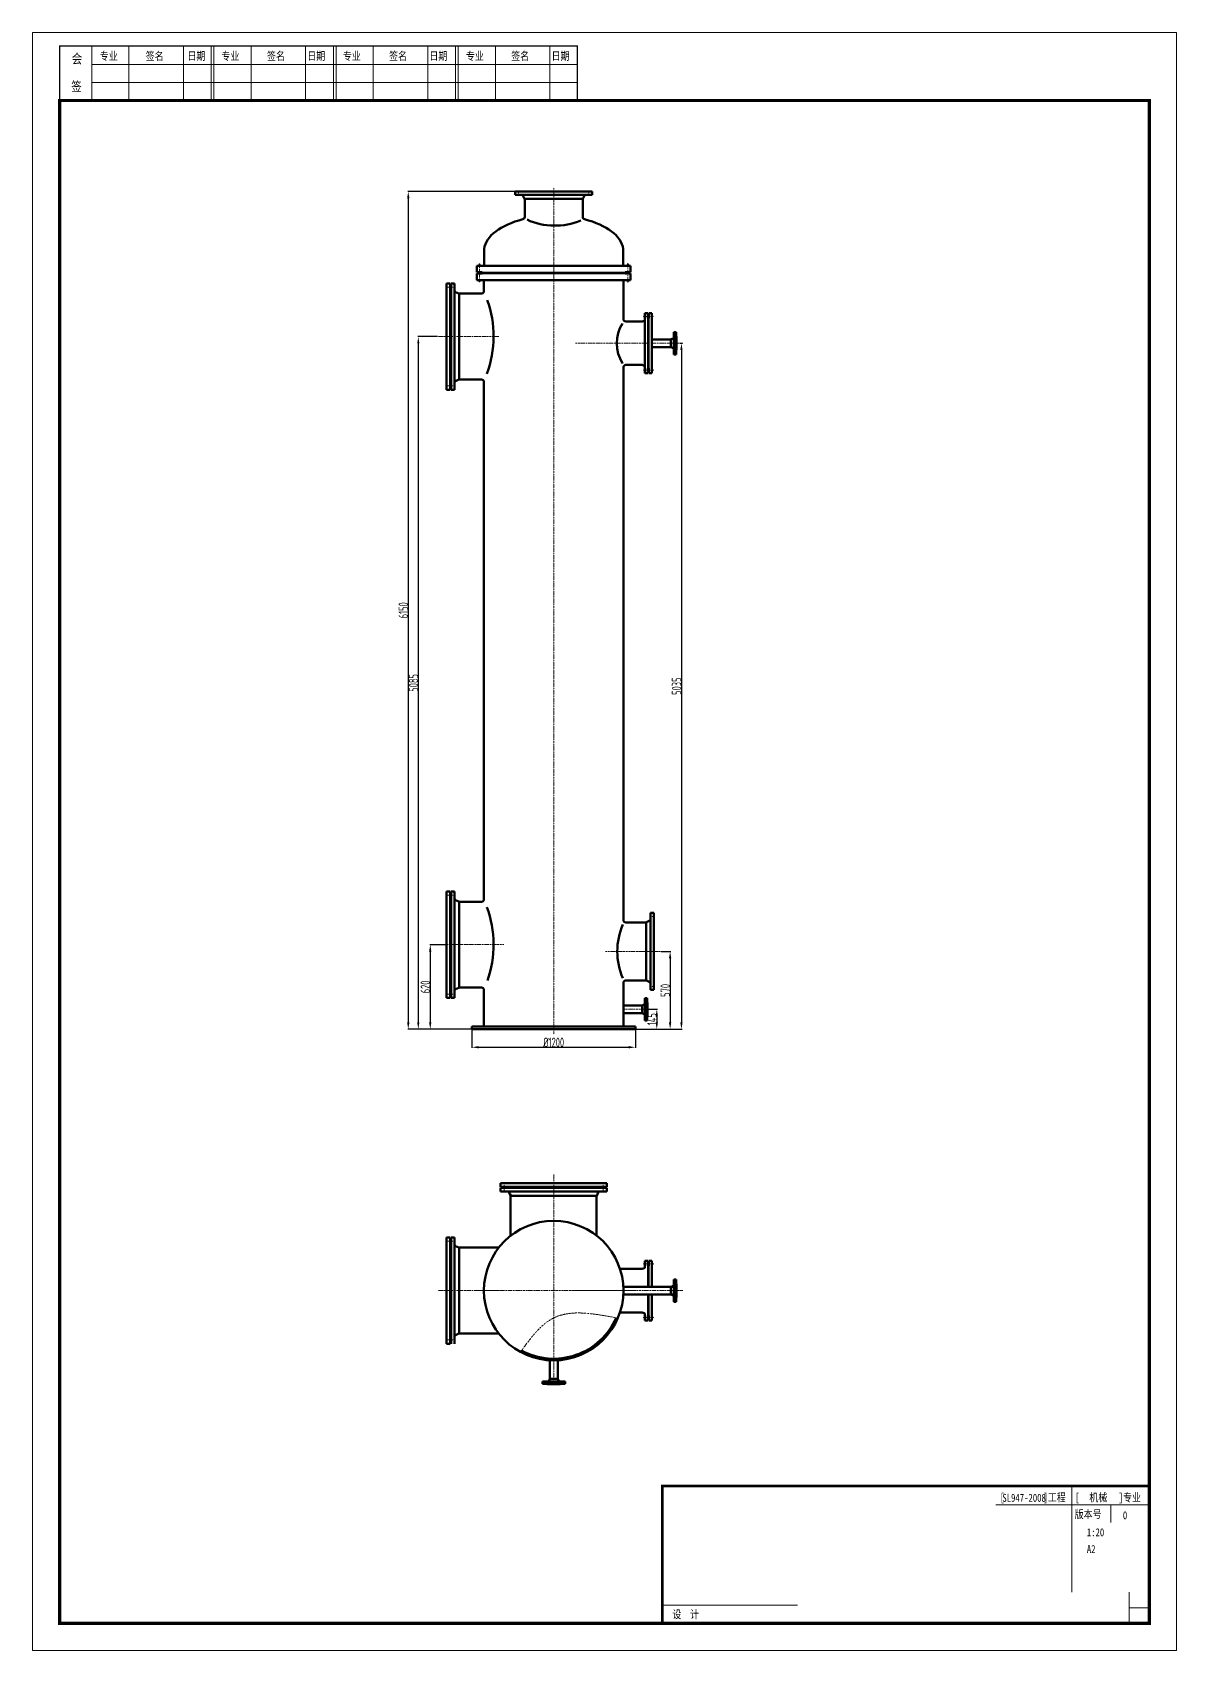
# Model space of a CAD drawing. Header units: millimetres. Extents: x -111403 to -40877, y -22 to 26358.
# Drawn here: x -49277 to -40877, y 11277 to 23157 of the extents above; entities that cross this region are included whole.
import ezdxf

# ---------------------------------------------------------------- set-up
doc = ezdxf.new("R2010")
doc.units = ezdxf.units.MM
doc.header["$PDMODE"] = 34
doc.header["$PDSIZE"] = -6
for name, pattern in [('ACAD_ISO10W100', [18.7, 12, -3, 0.7, -3]), ('ACAD_ISO12W100', [22.4, 12, -3, 0.7, -3, 0.7, -3]), ('CENTER', [50.8, 31.75, -6.35, 6.35, -6.35])]:
    doc.linetypes.add(name, pattern=pattern)
for name, color, linetype, lineweight in [('TK', 7, 'Continuous', 20), ('中粗线', 4, 'Continuous', 35), ('双点划线', 3, 'ACAD_ISO12W100', 18), ('标注', 7, 'Continuous', 18), ('粗实线', 2, 'Continuous', 70), ('细线', 4, 'Continuous', 13)]:
    doc.layers.add(name, color=color, linetype=linetype, lineweight=lineweight)
doc.styles.add('HGCAD', font='gbenor.shx', dxfattribs={"width": 0.75, "bigfont": 'gbcbig.shx'})
doc.styles.add('宋体', font='SimSun.ttf', dxfattribs={"width": 0.7})
doc.dimstyles.new('HGCAD$0', dxfattribs={"dimtxt": 20, "dimasz": 16, "dimexe": 4, "dimexo": 1, "dimgap": 1, "dimtad": 1, "dimtoh": 1, "dimdec": 0, "dimdsep": 46, "dimtxsty": 'HGCAD', "dimcen": 0, "dimadec": 1, "dimazin": 0, "dimtfac": 1, "dimtdec": 0, "dimtmove": 0, "dimatfit": 1, "dimfxl": 0, "dimarcsym": 0})

# ---------------------------------------------------------------- blocks, each defined once
blk = doc.blocks.new('*D1')
at = {"layer": 'Defpoints', "color": 0, "ltscale": 50}
for p in [(-45637, 21989), (-46518, 15839), (-46050, 15839)]:
    blk.add_point(p, dxfattribs=at)
at = {"layer": '标注', "color": 0, "lineweight": -2, "ltscale": 50}
for p, q in [((-45638, 21989), (-46522, 21989)), ((-46518, 21939), (-46518, 15889)), ((-46051, 15839), (-46522, 15839))]:
    blk.add_line(p, q, dxfattribs=at)
at = {"layer": '标注', "color": 0, "ltscale": 50}
for points in [[(-46526, 21939), (-46509, 21939), (-46518, 21989)], [(-46526, 15889), (-46509, 15889), (-46518, 15839)]]:
    blk.add_solid(points, dxfattribs=at)
at = {"layer": '标注', "color": 0, "ltscale": 50, "insert": (-46554, 18914), "char_height": 70, "attachment_point": 5, "rotation": 90, "style": 'HGCAD'}
blk.add_mtext('6150', dxfattribs=at)
blk = doc.blocks.new('*D34')
at = {"layer": 'Defpoints', "color": 0, "ltscale": 50}
for p in [(-46236, 16459), (-46356, 15839), (-46272, 15839)]:
    blk.add_point(p, dxfattribs=at)
at = {"layer": '标注', "color": 0, "lineweight": -2, "ltscale": 50}
for p, q in [((-46237, 16459), (-46360, 16459)), ((-46356, 16409), (-46356, 15889)), ((-46273, 15839), (-46360, 15839))]:
    blk.add_line(p, q, dxfattribs=at)
at = {"layer": '标注', "color": 0, "ltscale": 50}
for points in [[(-46365, 16409), (-46348, 16409), (-46356, 16459)], [(-46365, 15889), (-46348, 15889), (-46356, 15839)]]:
    blk.add_solid(points, dxfattribs=at)
at = {"layer": '标注', "color": 0, "ltscale": 50, "insert": (-46392, 16149), "char_height": 70, "attachment_point": 5, "rotation": 90, "style": 'HGCAD'}
blk.add_mtext('620', dxfattribs=at)
blk = doc.blocks.new('*D36')
at = {"layer": 'Defpoints', "color": 0, "ltscale": 50}
for p in [(-44663, 16409), (-44850, 15839), (-44595, 15839)]:
    blk.add_point(p, dxfattribs=at)
at = {"layer": '标注', "color": 0, "lineweight": -2, "ltscale": 50}
for p, q in [((-44662, 16409), (-44591, 16409)), ((-44595, 16359), (-44595, 15889)), ((-44849, 15839), (-44591, 15839))]:
    blk.add_line(p, q, dxfattribs=at)
at = {"layer": '标注', "color": 0, "ltscale": 50}
for points in [[(-44604, 16359), (-44587, 16359), (-44595, 16409)], [(-44604, 15889), (-44587, 15889), (-44595, 15839)]]:
    blk.add_solid(points, dxfattribs=at)
at = {"layer": '标注', "color": 0, "ltscale": 50, "insert": (-44631, 16124), "char_height": 70, "attachment_point": 5, "rotation": 90, "style": 'HGCAD'}
blk.add_mtext('570', dxfattribs=at)
blk = doc.blocks.new('*D37')
at = {"layer": 'Defpoints', "color": 0, "ltscale": 50}
for p in [(-44754, 15985), (-44754, 15839), (-44693, 15839)]:
    blk.add_point(p, dxfattribs=at)
at = {"layer": '标注', "color": 0, "lineweight": -2, "ltscale": 50}
for p, q in [((-44753, 15985), (-44689, 15985)), ((-44693, 15935), (-44693, 15889)), ((-44753, 15839), (-44689, 15839))]:
    blk.add_line(p, q, dxfattribs=at)
at = {"layer": '标注', "color": 0, "ltscale": 50}
for points in [[(-44702, 15935), (-44685, 15935), (-44693, 15985)], [(-44702, 15889), (-44685, 15889), (-44693, 15839)]]:
    blk.add_solid(points, dxfattribs=at)
at = {"layer": '标注', "color": 0, "ltscale": 50, "insert": (-44729, 15912), "char_height": 70, "attachment_point": 5, "rotation": 90, "style": 'HGCAD'}
blk.add_mtext('145', dxfattribs=at)
blk = doc.blocks.new('*D38')
at = {"layer": 'Defpoints', "color": 0, "ltscale": 50}
for p in [(-46050, 15859), (-44850, 15859), (-44850, 15706)]:
    blk.add_point(p, dxfattribs=at)
at = {"layer": '标注', "color": 0, "lineweight": -2, "ltscale": 50}
for p, q in [((-46050, 15858), (-46050, 15702)), ((-44850, 15858), (-44850, 15702)), ((-46000, 15706), (-44900, 15706))]:
    blk.add_line(p, q, dxfattribs=at)
at = {"layer": '标注', "color": 0, "ltscale": 50}
for points in [[(-46000, 15715), (-46000, 15698), (-46050, 15706)], [(-44900, 15715), (-44900, 15698), (-44850, 15706)]]:
    blk.add_solid(points, dxfattribs=at)
at = {"layer": '标注', "color": 0, "ltscale": 50, "insert": (-45450, 15742), "char_height": 70, "attachment_point": 5, "style": 'HGCAD'}
blk.add_mtext('%%C1200', dxfattribs=at)
blk = doc.blocks.new('*D40')
at = {"layer": 'Defpoints', "color": 0, "ltscale": 50}
for p in [(-46301, 20923), (-46444, 15839), (-46301, 15839)]:
    blk.add_point(p, dxfattribs=at)
at = {"layer": '标注', "color": 0, "lineweight": -2, "ltscale": 50}
for p, q in [((-46302, 20923), (-46448, 20923)), ((-46444, 20873), (-46444, 15889)), ((-46302, 15839), (-46448, 15839))]:
    blk.add_line(p, q, dxfattribs=at)
at = {"layer": '标注', "color": 0, "ltscale": 50}
for points in [[(-46452, 20873), (-46436, 20873), (-46444, 20923)], [(-46452, 15889), (-46436, 15889), (-46444, 15839)]]:
    blk.add_solid(points, dxfattribs=at)
at = {"layer": '标注', "color": 0, "ltscale": 50, "insert": (-46480, 18381), "char_height": 70, "attachment_point": 5, "rotation": 90, "style": 'HGCAD'}
blk.add_mtext('5085', dxfattribs=at)
blk = doc.blocks.new('*D41')
at = {"layer": 'Defpoints', "color": 0, "ltscale": 50}
for p in [(-44523, 20874), (-44850, 15839), (-44512, 15839)]:
    blk.add_point(p, dxfattribs=at)
at = {"layer": '标注', "color": 0, "lineweight": -2, "ltscale": 50}
for p, q in [((-44522, 20874), (-44508, 20874)), ((-44512, 20824), (-44512, 15889)), ((-44849, 15839), (-44508, 15839))]:
    blk.add_line(p, q, dxfattribs=at)
at = {"layer": '标注', "color": 0, "ltscale": 50}
for points in [[(-44521, 20824), (-44504, 20824), (-44512, 20874)], [(-44521, 15889), (-44504, 15889), (-44512, 15839)]]:
    blk.add_solid(points, dxfattribs=at)
at = {"layer": '标注', "color": 0, "ltscale": 50, "insert": (-44548, 18357), "char_height": 70, "attachment_point": 5, "rotation": 90, "style": 'HGCAD'}
blk.add_mtext('5035', dxfattribs=at)

msp = doc.modelspace()

# ---------------------------------------------------------------- hatches: boundary and pattern name
at = {"layer": '细线'}
h = msp.add_hatch(dxfattribs=at)
h.set_pattern_fill('ANSI37', color=256, scale=0.25, style=0)
h.set_pattern_definition([(45, (-4715.9247, 7718.47774), (-0.561266008, 0.561266008), []), (135, (-4715.9247, 7718.47774), (-0.561266008, -0.561266008), [])])
h.paths.add_polyline_path([(-44756.0803, 14068.8473), (-44753.0803, 14068.8473), (-44753.0803, 14102.3473), (-44756.0803, 14102.3473)])
h.paths.add_polyline_path([(-44756.0803, 13736.3473), (-44753.0803, 13736.3473), (-44753.0803, 13769.8473), (-44756.0803, 13769.8473)])

# ---------------------------------------------------------------- linework, layer by layer
at = {"layer": 'TK', "color": 4}
for p, q in [((-41646.3746, 11705.4543), (-41646.3746, 12485.774)), ((-41077.1137, 12346.5931), (-42204.5384, 12346.5931)), ((-41225.8704, 11476.6982), (-41225.8704, 11705.4543)), ((-44652.8508, 11609.9883), (-43660.9265, 11609.9883)), ((-41077.1137, 11591.9809), (-41225.8704, 11591.9809))]:
    msp.add_line(p, q, dxfattribs=at)
at = {"layer": 'TK', "color": 7}
msp.add_line((-41359.2159, 12218.3654), (-41359.2159, 12346.5931), dxfattribs=at)
at = {"layer": 'TK'}
msp.add_lwpolyline([(-49277.1137, 23156.6982), (-49277.1137, 11276.6982), (-40877.1137, 11276.6982), (-40877.1137, 23156.6982)], close=True, dxfattribs=at)
at = {"layer": 'TK', "color": 1, "const_width": 10}
msp.add_lwpolyline([(-45277.1137, 23056.6982), (-49077.1137, 23056.6982), (-49077.1137, 22656.6982), (-45277.1137, 22656.6982)], close=True, dxfattribs=at)
at = {"layer": 'TK', "color": 4, "linetype": 'Continuous'}
for points in [[(-48841.1437, 23051.3841), (-48841.1437, 22656.4559)], [(-48568.5047, 23051.3841), (-48568.5047, 22656.4559)], [(-48168.1241, 23051.3841), (-48168.1241, 22656.4559)], [(-47963.4852, 23051.3841), (-47963.4852, 22656.4559)], [(-47944.471, 23051.3841), (-47944.471, 22656.4559)], [(-47671.832, 23051.3841), (-47671.832, 22656.4559)], [(-47271.4515, 23051.3841), (-47271.4515, 22656.4559)], [(-47066.8125, 23051.3841), (-47066.8125, 22656.4559)], [(-47047.7983, 23051.3841), (-47047.7983, 22656.4559)], [(-46775.1594, 23051.3841), (-46775.1594, 22656.4559)], [(-46374.7788, 23051.3841), (-46374.7788, 22656.4559)], [(-46170.1398, 23051.3841), (-46170.1398, 22656.4559)], [(-46151.1256, 23051.1417), (-46151.1256, 22656.2135)], [(-45878.4867, 23051.1417), (-45878.4867, 22656.2135)], [(-45478.1061, 23051.1417), (-45478.1061, 22656.2135)], [(-48841.1437, 22919.7413), (-45277.1137, 22919.7413)], [(-48841.1437, 22788.0986), (-45277.1137, 22788.0986)]]:
    msp.add_lwpolyline(points, dxfattribs=at)
at = {"layer": 'TK'}
msp.add_lwpolyline([(-49077.1137, 22656.6982, 24, 24, 0), (-49077.1137, 11476.6982, 24, 24, 0), (-41077.1137, 11476.6982, 24, 24, 0), (-41077.1137, 22656.6982, 24, 24, 0)], format="xyseb", close=True, dxfattribs=at)
at = {"layer": 'TK', "color": 1, "linetype": 'Continuous', "const_width": 20}
msp.add_lwpolyline([(-41077.1137, 11476.6982), (-44652.8508, 11476.6982), (-44652.8508, 12485.3599), (-41077.1137, 12485.774), (-41077.1137, 11476.6982)], dxfattribs=at)
at = {"layer": '中粗线'}
for p, q in [((-45999.8811, 21447.8652), (-45990.5147, 21457.7931)), ((-45990.7017, 21447.6951), (-45999.6941, 21457.9632)), ((-44900.2796, 21447.8652), (-44909.646, 21457.7931)), ((-44909.459, 21447.6951), (-44900.4666, 21457.9632)), ((-45999.8811, 21326.025), (-45990.5147, 21335.953)), ((-45990.7017, 21325.855), (-45999.6941, 21336.123)), ((-44900.2796, 21326.025), (-44909.646, 21335.953)), ((-44909.459, 21325.855), (-44900.4666, 21336.123)), ((-44782.6071, 21067.5262), (-44789.4123, 21076.3111)), ((-44782.9684, 21075.9566), (-44789.4123, 21067.6382)), ((-44719.6229, 21067.5822), (-44726.4281, 21076.3671)), ((-44719.9842, 21076.0126), (-44726.4281, 21067.6941)), ((-44782.6071, 20681.423), (-44789.4123, 20672.6382)), ((-44782.9684, 20672.9927), (-44789.4123, 20681.3111)), ((-44719.6229, 20681.3671), (-44726.4281, 20672.5822)), ((-44719.9842, 20672.9367), (-44726.4281, 20681.2552)), ((-44782.6071, 14112.3989), (-44789.4123, 14121.1838)), ((-44782.9684, 14120.8293), (-44789.4123, 14112.5108)), ((-44719.6229, 14112.4549), (-44726.4281, 14121.2398)), ((-44719.9842, 14120.8852), (-44726.4281, 14112.5668)), ((-44782.6071, 13726.2957), (-44789.4123, 13717.5108)), ((-44782.9684, 13717.8653), (-44789.4123, 13726.1838)), ((-44719.6229, 13726.2398), (-44726.4281, 13717.4549)), ((-44719.9842, 13717.8094), (-44726.4281, 13726.1278))]:
    msp.add_line(p, q, dxfattribs=at)
at = {"layer": '双点划线', "color": 1, "linetype": 'ACAD_ISO10W100'}
for p, q in [((-44791.6156, 21071.9746), (-44717.0473, 21071.9746)), ((-44574.0803, 20936.9746), (-44546.0803, 20936.9746)), ((-44603.0803, 20874.4746), (-44541.0803, 20874.4746)), ((-44574.0803, 20811.9746), (-44546.0803, 20811.9746)), ((-44791.6156, 20676.9746), (-44717.0473, 20676.9746)), ((-44786.7323, 16047.1127), (-44758.7323, 16047.1127)), ((-44938.0803, 15984.6127), (-44753.7323, 15984.6127)), ((-44786.7323, 15922.1127), (-44758.7323, 15922.1127)), ((-44791.6156, 14116.8473), (-44717.0473, 14116.8473)), ((-44603.0803, 13919.3473), (-44541.0803, 13919.3473)), ((-44574.0803, 13981.8473), (-44546.0803, 13981.8473)), ((-44574.0803, 13856.8473), (-44546.0803, 13856.8473)), ((-44791.6156, 13721.8473), (-44717.0473, 13721.8473)), ((-45448.9852, 13409.0265), (-45448.9852, 13224.6784)), ((-45511.4852, 13257.6784), (-45511.4852, 13229.6784)), ((-45386.4852, 13257.6784), (-45386.4852, 13229.6784))]:
    msp.add_line(p, q, dxfattribs=at)
at = {"layer": '双点划线'}
msp.add_spline([(-45693.855, 13469.3973), (-45450.0803, 13718.9514), (-44979.6824, 13717.4765)], degree=3, dxfattribs=at)
at = {"layer": '标注', "color": 1, "linetype": 'ACAD_ISO10W100'}
for p, q in [((-45707.5803, 21958.4776), (-45707.5803, 21992.4776)), ((-45450.0803, 21721.4806), (-45450.0803, 22018.7776)), ((-45192.5803, 21958.4776), (-45192.5803, 21992.4776)), ((-45450.0803, 21767.9245), (-45450.0803, 15801.9381)), ((-46241.3139, 21285.9746), (-46205.3139, 21285.9746)), ((-46172.3139, 21285.9746), (-46208.3139, 21285.9746)), ((-45853.1367, 20923.4746), (-46301.4482, 20923.4746)), ((-45290.0803, 20874.4746), (-44753.0803, 20874.4746)), ((-44729.0803, 20874.4746), (-44501.0803, 20874.4746)), ((-46241.3139, 20560.9746), (-46205.3139, 20560.9746)), ((-46172.3139, 20560.9746), (-46208.3139, 20560.9746)), ((-46241.3139, 16821.9746), (-46205.3139, 16821.9746)), ((-46172.3139, 16821.9746), (-46208.3139, 16821.9746)), ((-44745.0803, 16666.9746), (-44711.0803, 16666.9746)), ((-46275.3848, 16459.4746), (-45816.9346, 16459.4746)), ((-46119.3139, 16459.4746), (-46213.3139, 16459.4746)), ((-45069.9506, 16409.4746), (-44663.2914, 16409.4746)), ((-44792.0803, 16409.4746), (-44706.0803, 16409.4746)), ((-46241.3139, 16096.9746), (-46205.3139, 16096.9746)), ((-46172.3139, 16096.9746), (-46208.3139, 16096.9746)), ((-44745.0803, 16151.9746), (-44711.0803, 16151.9746)), ((-45450.0803, 14771.7757), (-45450.0803, 13346.8072)), ((-45812.679, 14712.2601), (-45812.679, 14676.2601)), ((-45812.679, 14643.2601), (-45812.679, 14679.2601)), ((-45087.679, 14712.2601), (-45087.679, 14676.2601)), ((-45087.679, 14643.2601), (-45087.679, 14679.2601)), ((-46241.3139, 14282.4987), (-46205.3139, 14282.4987)), ((-46172.3139, 14282.4987), (-46208.3139, 14282.4987)), ((-45853.1367, 13919.9987), (-46301.4482, 13919.9987)), ((-46029.2794, 13919.6393), (-44868.107, 13919.6393)), ((-45290.0803, 13919.3473), (-44501.0803, 13919.3473)), ((-46241.3139, 13557.4987), (-46205.3139, 13557.4987)), ((-46172.3139, 13557.4987), (-46208.3139, 13557.4987))]:
    msp.add_line(p, q, dxfattribs=at)
at = {"layer": '标注', "color": 1, "linetype": 'CENTER'}
for p, q in [((-45995.0803, 21387.4746), (-45995.0803, 21459.1757)), ((-45995.0803, 21394.4746), (-45995.0803, 21323.6256)), ((-45450.0803, 21454.619), (-45450.0803, 21330.4746)), ((-44905.0803, 21462.0037), (-44905.0803, 21319.8499))]:
    msp.add_line(p, q, dxfattribs=at)
at = {"layer": '粗实线'}
for p, q in [((-45732.5803, 21963.4776), (-45732.5803, 21987.4776)), ((-45167.5803, 21987.4776), (-45732.5803, 21987.4776)), ((-45690.0803, 21989.4776), (-45690.0803, 21987.4776)), ((-45210.0803, 21989.4776), (-45690.0803, 21989.4776)), ((-45210.0803, 21987.4776), (-45210.0803, 21989.4776)), ((-45167.5803, 21963.4776), (-45167.5803, 21987.4776)), ((-45167.5803, 21963.4776), (-45732.5803, 21963.4776)), ((-45664.2568, 21935.6834), (-45676.2568, 21958.1834)), ((-45237.0803, 21933.4776), (-45663.0803, 21933.4776)), ((-45663.0803, 21933.4776), (-45663.0803, 21801.8718)), ((-45663.0803, 21917.4776), (-45663.0803, 21930.9776)), ((-45237.0803, 21933.4776), (-45237.0803, 21801.8718)), ((-45237.0803, 21917.4776), (-45237.0803, 21930.9776)), ((-45235.9039, 21935.6834), (-45223.9039, 21958.1834)), ((-45960.7109, 21448.624), (-45960.7109, 21568.624)), ((-44939.4497, 21448.624), (-44939.4497, 21568.624)), ((-46015.0803, 21443.4746), (-45450.0803, 21443.4746)), ((-46015.0803, 21395.4746), (-46015.0803, 21443.4746)), ((-46015.0803, 21395.4746), (-45975.5803, 21395.4746)), ((-46015.0803, 21386.4746), (-45975.5803, 21386.4746)), ((-46015.0803, 21386.4746), (-46015.0803, 21338.4746)), ((-45972.5803, 21392.4746), (-45975.5803, 21395.4746)), ((-45972.5803, 21389.4746), (-45975.5803, 21386.4746)), ((-45972.5803, 21392.4746), (-44927.5803, 21392.4746)), ((-45972.5803, 21392.4746), (-44927.5803, 21392.4746)), ((-45972.5803, 21392.4746), (-45972.5803, 21389.4746)), ((-45972.5803, 21389.4746), (-44927.5803, 21389.4746)), ((-45962.0803, 21392.4746), (-44938.0803, 21392.4746)), ((-44938.0803, 21392.4746), (-45962.0803, 21392.4746)), ((-45962.0803, 21389.4746), (-44938.0803, 21389.4746)), ((-44938.0803, 21389.4746), (-45962.0803, 21389.4746)), ((-45450.0803, 21443.4746), (-44885.0803, 21443.4746)), ((-44927.5803, 21392.4746), (-44924.5803, 21395.4746)), ((-44927.5803, 21392.4746), (-44927.5803, 21389.4746)), ((-44927.5803, 21389.4746), (-44924.5803, 21386.4746)), ((-44885.0803, 21395.4746), (-44924.5803, 21395.4746)), ((-44885.0803, 21386.4746), (-44924.5803, 21386.4746)), ((-44885.0803, 21395.4746), (-44885.0803, 21443.4746)), ((-44885.0803, 21386.4746), (-44885.0803, 21338.4746)), ((-46236.3139, 21313.4746), (-46210.3139, 21313.4746)), ((-46236.3139, 21313.4746), (-46236.3139, 20533.4746)), ((-46210.3139, 21313.4746), (-46210.3139, 20533.4746)), ((-46177.3139, 21313.4746), (-46203.3139, 21313.4746)), ((-46203.3139, 21313.4746), (-46203.3139, 20533.4746)), ((-46177.3139, 21313.4746), (-46177.3139, 20533.4746)), ((-46015.0803, 21338.4746), (-45450.0803, 21338.4746)), ((-45962.0803, 21256.4746), (-45962.0803, 21332.4746)), ((-45450.0803, 21338.4746), (-44885.0803, 21338.4746)), ((-44938.0803, 21051.9746), (-44938.0803, 21332.4746)), ((-46210.3139, 21264.4746), (-46208.3139, 21264.4746)), ((-46208.3139, 21264.4746), (-46208.3139, 20582.4746)), ((-46205.3139, 21264.4746), (-46208.3139, 21264.4746)), ((-46208.3139, 21264.4746), (-46208.3139, 20582.4746)), ((-46203.3139, 21264.4746), (-46205.3139, 21264.4746)), ((-46205.3139, 21264.4746), (-46205.3139, 20582.4746)), ((-46145.6281, 21239.4956), (-46170.1576, 21250.3174)), ((-46143.3139, 21238.4746), (-46143.3139, 20608.4746)), ((-46142.0803, 21238.4746), (-46143.3139, 21238.4746)), ((-46142.0803, 21238.4746), (-45980.0803, 21238.4746)), ((-44920.0803, 21033.9746), (-44800.8251, 21033.9746)), ((-44800.8251, 21033.9746), (-44785.4989, 21039.6274)), ((-44780.0803, 21094.4746), (-44758.0803, 21094.4746)), ((-44780.0803, 20874.4746), (-44780.0803, 21094.4746)), ((-44758.0803, 21057.4746), (-44758.0803, 21094.4746)), ((-44756.0803, 21057.4746), (-44758.0803, 21057.4746)), ((-44756.0803, 21057.4746), (-44751.0803, 21057.4746)), ((-44756.0803, 20874.4746), (-44756.0803, 21057.4746)), ((-44756.0803, 20874.4746), (-44756.0803, 21057.4746)), ((-44753.0803, 20874.4746), (-44753.0803, 21057.4746)), ((-44729.0803, 21094.4746), (-44751.0803, 21094.4746)), ((-44751.0803, 21057.4746), (-44751.0803, 21094.4746)), ((-44729.0803, 20874.4746), (-44729.0803, 21094.4746)), ((-44588.1431, 20903.373), (-44572.1246, 20910.1808)), ((-44569.0803, 20956.9746), (-44551.0803, 20956.9746)), ((-44569.0803, 20791.9746), (-44569.0803, 20956.9746)), ((-44551.0803, 20791.9746), (-44551.0803, 20956.9746)), ((-44549.0803, 20923.9746), (-44551.0803, 20923.9746)), ((-44549.0803, 20824.9746), (-44549.0803, 20923.9746)), ((-44780.0803, 20654.4746), (-44780.0803, 20874.4746)), ((-44756.0803, 20741.4746), (-44756.0803, 20874.4746)), ((-44756.0803, 20691.4746), (-44756.0803, 20874.4746)), ((-44753.0803, 20691.4746), (-44753.0803, 20874.4746)), ((-44729.0803, 20902.9746), (-44689.0803, 20902.9746)), ((-44729.0803, 20654.4746), (-44729.0803, 20874.4746)), ((-44729.0803, 20845.9746), (-44689.0803, 20845.9746)), ((-44589.0803, 20902.9746), (-44709.0803, 20902.9746)), ((-44589.0803, 20845.9746), (-44709.0803, 20845.9746)), ((-44597.0803, 20902.9746), (-44590.0988, 20902.9746)), ((-44597.0803, 20845.9746), (-44590.0988, 20845.9746)), ((-44589.0803, 20845.9746), (-44589.0803, 20902.9746)), ((-44588.1431, 20845.5763), (-44572.1246, 20838.7685)), ((-44569.0803, 20791.9746), (-44551.0803, 20791.9746)), ((-44551.0803, 20824.9746), (-44549.0803, 20824.9746)), ((-44938.0803, 16640.4746), (-44938.0803, 20696.9746)), ((-44920.0803, 20714.9746), (-44800.8251, 20714.9746)), ((-44800.8251, 20714.9746), (-44785.4989, 20709.3219)), ((-44758.0803, 20654.4746), (-44758.0803, 20691.4746)), ((-44758.0803, 20691.4746), (-44756.0803, 20691.4746)), ((-44756.0803, 20691.4746), (-44758.0803, 20691.4746)), ((-44751.0803, 20691.4746), (-44756.0803, 20691.4746)), ((-44756.0803, 20691.4746), (-44751.0803, 20691.4746)), ((-44751.0803, 20654.4746), (-44751.0803, 20691.4746)), ((-46208.3139, 20582.4746), (-46210.3139, 20582.4746)), ((-46205.3139, 20582.4746), (-46208.3139, 20582.4746)), ((-46205.3139, 20582.4746), (-46203.3139, 20582.4746)), ((-46145.6281, 20607.4537), (-46170.1576, 20596.6318)), ((-45980.0803, 20608.4746), (-46143.3139, 20608.4746)), ((-45962.0803, 16792.4746), (-45962.0803, 20590.4746)), ((-44780.0803, 20654.4746), (-44758.0803, 20654.4746)), ((-44729.0803, 20654.4746), (-44751.0803, 20654.4746)), ((-46236.3139, 20533.4746), (-46210.3139, 20533.4746)), ((-46177.3139, 20533.4746), (-46203.3139, 20533.4746)), ((-46236.3139, 16849.4746), (-46210.3139, 16849.4746)), ((-46236.3139, 16849.4746), (-46236.3139, 16069.4746)), ((-46210.3139, 16849.4746), (-46210.3139, 16069.4746)), ((-46210.3139, 16800.4746), (-46208.3139, 16800.4746)), ((-46208.3139, 16800.4746), (-46208.3139, 16118.4746)), ((-46205.3139, 16800.4746), (-46208.3139, 16800.4746)), ((-46208.3139, 16800.4746), (-46208.3139, 16118.4746)), ((-46203.3139, 16800.4746), (-46205.3139, 16800.4746)), ((-46205.3139, 16800.4746), (-46205.3139, 16118.4746)), ((-46177.3139, 16849.4746), (-46203.3139, 16849.4746)), ((-46203.3139, 16849.4746), (-46203.3139, 16069.4746)), ((-46177.3139, 16849.4746), (-46177.3139, 16069.4746)), ((-46145.6281, 16775.4956), (-46170.1576, 16786.3174)), ((-46143.3139, 16774.4746), (-46143.3139, 16144.4746)), ((-46142.0803, 16774.4746), (-45980.0803, 16774.4746)), ((-46125.3139, 16774.4746), (-46140.7844, 16774.4746)), ((-44767.8745, 16623.6511), (-44745.3745, 16635.6511)), ((-44740.0803, 16691.9746), (-44716.0803, 16691.9746)), ((-44740.0803, 16126.9746), (-44740.0803, 16691.9746)), ((-44716.0803, 16126.9746), (-44716.0803, 16691.9746)), ((-44714.0803, 16649.4746), (-44716.0803, 16649.4746)), ((-44714.0803, 16169.4746), (-44714.0803, 16649.4746)), ((-44786.0803, 16622.4746), (-44920.0803, 16622.4746)), ((-44786.0803, 16622.4746), (-44772.5803, 16622.4746)), ((-44770.0803, 16196.4746), (-44770.0803, 16622.4746)), ((-44938.0803, 15859.4746), (-44938.0803, 16178.4746)), ((-44938.0803, 15859.4746), (-44938.0803, 16178.4746)), ((-44786.0803, 16196.4746), (-44920.0803, 16196.4746)), ((-44786.0803, 16196.4746), (-44772.5803, 16196.4746)), ((-44767.8745, 16195.2982), (-44745.3745, 16183.2982)), ((-44716.0803, 16169.4746), (-44714.0803, 16169.4746)), ((-46236.3139, 16069.4746), (-46210.3139, 16069.4746)), ((-46208.3139, 16118.4746), (-46210.3139, 16118.4746)), ((-46205.3139, 16118.4746), (-46208.3139, 16118.4746)), ((-46205.3139, 16118.4746), (-46203.3139, 16118.4746)), ((-46177.3139, 16069.4746), (-46203.3139, 16069.4746)), ((-46145.6281, 16143.4537), (-46170.1576, 16132.6318)), ((-45980.0803, 16144.4746), (-46143.3139, 16144.4746)), ((-45962.0803, 15859.4746), (-45962.0803, 16126.4746)), ((-44781.7323, 16067.1127), (-44763.7323, 16067.1127)), ((-44781.7323, 15902.1127), (-44781.7323, 16067.1127)), ((-44763.7323, 15902.1127), (-44763.7323, 16067.1127)), ((-44740.0803, 16126.9746), (-44716.0803, 16126.9746)), ((-44938.0803, 16013.1127), (-44802.7507, 16013.1127)), ((-44938.0803, 15956.1127), (-44802.7507, 15956.1127)), ((-44801.7323, 15956.1127), (-44801.7323, 16013.1127)), ((-44800.795, 16013.511), (-44784.7766, 16020.3188)), ((-44800.795, 15955.7143), (-44784.7766, 15948.9065)), ((-44761.7323, 16034.1127), (-44763.7323, 16034.1127)), ((-44763.7323, 15935.1127), (-44761.7323, 15935.1127)), ((-44761.7323, 15935.1127), (-44761.7323, 16034.1127)), ((-46050.0803, 15859.4746), (-44850.0803, 15859.4746)), ((-46050.0803, 15859.4746), (-46050.0803, 15839.4746)), ((-46050.0803, 15839.4746), (-44850.0803, 15839.4746)), ((-44850.0803, 15859.4746), (-44850.0803, 15839.4746)), ((-44781.7323, 15902.1127), (-44763.7323, 15902.1127)), ((-45840.179, 14707.2601), (-45840.179, 14681.2601)), ((-45060.179, 14707.2601), (-45840.179, 14707.2601)), ((-45060.179, 14681.2601), (-45840.179, 14681.2601)), ((-45840.179, 14648.2601), (-45840.179, 14674.2601)), ((-45840.179, 14648.2601), (-45840.179, 14674.2601)), ((-45060.179, 14674.2601), (-45840.179, 14674.2601)), ((-45060.179, 14648.2601), (-45840.179, 14648.2601)), ((-45791.179, 14679.2601), (-45791.179, 14681.2601)), ((-45791.179, 14676.2601), (-45791.179, 14679.2601)), ((-45109.179, 14679.2601), (-45791.179, 14679.2601)), ((-45791.179, 14676.2601), (-45791.179, 14674.2601)), ((-45109.179, 14676.2601), (-45791.179, 14676.2601)), ((-45766.2, 14616.5743), (-45777.0218, 14641.1038)), ((-45766.5661, 14322.1076), (-45766.5661, 14628.955)), ((-45135.179, 14614.2601), (-45765.179, 14614.2601)), ((-45136.5661, 14613.4845), (-45136.5661, 14324.836)), ((-45134.158, 14616.5743), (-45123.3362, 14641.1038)), ((-45109.179, 14681.2601), (-45109.179, 14679.2601)), ((-45109.179, 14676.2601), (-45109.179, 14679.2601)), ((-45109.179, 14674.2601), (-45109.179, 14676.2601)), ((-45060.179, 14707.2601), (-45060.179, 14681.2601)), ((-45060.179, 14648.2601), (-45060.179, 14674.2601)), ((-45135.179, 14596.2601), (-45135.179, 14611.7306)), ((-46236.3139, 14309.9987), (-46210.3139, 14309.9987)), ((-46236.3139, 14309.9987), (-46236.3139, 13529.9987)), ((-46210.3139, 14309.9987), (-46210.3139, 13529.9987)), ((-46210.3139, 14260.9987), (-46208.3139, 14260.9987)), ((-46208.3139, 14260.9987), (-46208.3139, 13578.9987)), ((-46205.3139, 14260.9987), (-46208.3139, 14260.9987)), ((-46208.3139, 14260.9987), (-46208.3139, 13578.9987)), ((-46208.3139, 14260.9987), (-46208.3139, 13578.9987)), ((-46203.3139, 14260.9987), (-46205.3139, 14260.9987)), ((-46205.3139, 14260.9987), (-46205.3139, 13578.9987)), ((-46177.3139, 14309.9987), (-46203.3139, 14309.9987)), ((-46203.3139, 14309.9987), (-46203.3139, 13529.9987)), ((-46177.3139, 14309.9987), (-46177.3139, 13529.9987)), ((-46145.6281, 14236.0197), (-46170.1576, 14246.8415)), ((-46143.3139, 14234.9987), (-46143.3139, 13604.9987)), ((-46142.0803, 14234.9987), (-45853.4319, 14234.9987)), ((-46125.3139, 14234.9987), (-46140.7844, 14234.9987)), ((-44780.0803, 14139.3473), (-44758.0803, 14139.3473)), ((-44780.0803, 14092.0721), (-44780.0803, 14139.3473)), ((-44758.0803, 14102.3473), (-44758.0803, 14139.3473)), ((-44729.0803, 14139.3473), (-44751.0803, 14139.3473)), ((-44751.0803, 14102.3473), (-44751.0803, 14139.3473)), ((-44729.0803, 13947.8473), (-44729.0803, 14139.3473)), ((-44963.4626, 14078.8473), (-44803.4065, 14078.8473)), ((-44800.8251, 14079.2752), (-44785.4989, 14084.5001)), ((-44756.0803, 14102.3473), (-44758.0803, 14102.3473)), ((-44756.0803, 13947.8473), (-44756.0803, 14102.3473)), ((-44756.0803, 14102.3473), (-44751.0803, 14102.3473)), ((-44756.0803, 13947.8473), (-44756.0803, 14102.3473)), ((-44753.0803, 13947.8473), (-44753.0803, 14102.3473)), ((-44569.0803, 13947.8473), (-44938.858, 13947.8473)), ((-44597.0803, 13947.8473), (-44590.0988, 13947.8473)), ((-44589.0803, 13890.8473), (-44589.0803, 13947.8473)), ((-44588.1431, 13948.2457), (-44572.1246, 13955.0535)), ((-44569.0803, 14001.8473), (-44551.0803, 14001.8473)), ((-44569.0803, 13836.8473), (-44569.0803, 14001.8473)), ((-44551.0803, 13836.8473), (-44551.0803, 14001.8473)), ((-44549.0803, 13968.8473), (-44551.0803, 13968.8473)), ((-44549.0803, 13869.8473), (-44549.0803, 13968.8473)), ((-44569.0803, 13890.8473), (-44938.8905, 13890.8473)), ((-44756.0803, 13786.3473), (-44756.0803, 13890.8473)), ((-44756.0803, 13736.3473), (-44756.0803, 13890.8473)), ((-44753.0803, 13736.3473), (-44753.0803, 13890.8473)), ((-44729.0803, 13699.3473), (-44729.0803, 13890.8473)), ((-44597.0803, 13890.8473), (-44590.0988, 13890.8473)), ((-44588.1431, 13890.449), (-44572.1246, 13883.6411)), ((-44569.0803, 13836.8473), (-44551.0803, 13836.8473)), ((-44551.0803, 13869.8473), (-44549.0803, 13869.8473)), ((-44963.6541, 13759.8473), (-44803.4065, 13759.8473)), ((-44800.8251, 13759.4194), (-44785.4989, 13754.1946)), ((-44780.0803, 13699.3473), (-44780.0803, 13746.6225)), ((-44780.0803, 13699.3473), (-44758.0803, 13699.3473)), ((-44758.0803, 13699.3473), (-44758.0803, 13736.3473)), ((-44758.0803, 13736.3473), (-44756.0803, 13736.3473)), ((-44756.0803, 13736.3473), (-44758.0803, 13736.3473)), ((-44751.0803, 13736.3473), (-44756.0803, 13736.3473)), ((-44756.0803, 13736.3473), (-44751.0803, 13736.3473)), ((-44751.0803, 13699.3473), (-44751.0803, 13736.3473)), ((-44729.0803, 13699.3473), (-44751.0803, 13699.3473)), ((-46208.3139, 13578.9987), (-46210.3139, 13578.9987)), ((-46205.3139, 13578.9987), (-46208.3139, 13578.9987)), ((-46205.3139, 13578.9987), (-46203.3139, 13578.9987)), ((-46145.6281, 13603.9777), (-46170.1576, 13593.1559)), ((-45853.9928, 13604.9987), (-46143.3139, 13604.9987)), ((-46236.3139, 13529.9987), (-46210.3139, 13529.9987)), ((-45477.4852, 13409.0265), (-45477.4852, 13273.6968)), ((-45420.4852, 13409.0265), (-45420.4852, 13273.6968)), ((-45531.4852, 13252.6784), (-45531.4852, 13234.6784)), ((-45531.4852, 13252.6784), (-45366.4852, 13252.6784)), ((-45531.4852, 13234.6784), (-45366.4852, 13234.6784)), ((-45498.4852, 13234.6784), (-45498.4852, 13232.6784)), ((-45498.4852, 13232.6784), (-45399.4852, 13232.6784)), ((-45477.8836, 13271.7411), (-45484.6914, 13255.7227)), ((-45477.4852, 13272.6784), (-45420.4852, 13272.6784)), ((-45420.0869, 13271.7411), (-45413.2791, 13255.7227)), ((-45399.4852, 13232.6784), (-45399.4852, 13234.6784)), ((-45366.4852, 13252.6784), (-45366.4852, 13234.6784))]:
    msp.add_line(p, q, dxfattribs=at)
msp.add_circle((-45450.0803, 13919.6393), 512, dxfattribs=at)
for centre, radius, start, end in [((-45685.0803, 21953.4776), 10, 28.07248694, 90), ((-45673.0803, 21930.9776), 10, 0, 28.07248694), ((-45227.0803, 21930.9776), 10, 151.92751306, 180), ((-45215.0803, 21953.4776), 10, 90, 151.92751306), ((-45681.0803, 21801.8718), 18, 284.17349664, 0), ((-45441.7028, 22229.0589), 491.4701, 245.50573032, 292.71236738), ((-45219.0803, 21801.8718), 18, 180, 255.82650337), ((-45966.6503, 21449.4746), 6, 270, 351.84985982), ((-44933.5103, 21449.4746), 6, 188.15014018, 270), ((-45968.0803, 21332.4746), 6, 0, 90), ((-44932.0803, 21332.4746), 6, 90, 180), ((-46165.3139, 21261.2965), 12, 180, 246.19405648), ((-46140.7844, 21250.4746), 12, 246.19405648, 270), ((-45980.0803, 21256.4746), 18, 270, 0), ((-46691.3265, 20923.4746), 799.6536, 340.03919696, 19.55384943), ((-44920.0803, 21051.9746), 18, 180, 270), ((-44788.0803, 21047.1995), 8, 288.82471002, 0), ((-44709.3561, 20874.4746), 277.6341, 148.48830588, 212.09368059), ((-44574.0803, 20914.7825), 5, 293.02549201, 0), ((-44590.0988, 20907.9746), 5, 270, 293.02549201), ((-44590.0988, 20840.9746), 5, 66.97450799, 90), ((-44574.0803, 20834.1668), 5, 0, 66.97450799), ((-44920.0803, 20696.9746), 18, 90, 180), ((-44788.0803, 20701.7498), 8, 0, 71.17528998), ((-46165.3139, 20585.6528), 12, 113.80594352, 180), ((-46140.7844, 20596.4746), 12, 90, 113.80594352), ((-45980.0803, 20590.4746), 18, 0, 90), ((-46165.3139, 16797.2965), 12, 180, 246.19405648), ((-46140.7844, 16786.4746), 12, 246.19405648, 270), ((-45980.0803, 16792.4746), 18, 270, 0), ((-46691.3265, 16459.4746), 799.6536, 340.71698682, 20.11183112), ((-44920.0803, 16640.4746), 18, 180, 270), ((-44750.0803, 16644.4746), 10, 298.07248694, 0), ((-44485.3879, 16409.4746), 497.8229, 156.65163051, 203.29579202), ((-44772.5803, 16632.4746), 10, 270, 298.07248694), ((-44920.0803, 16178.4746), 18, 90, 180), ((-44772.5803, 16186.4746), 10, 61.92751306, 90), ((-44750.0803, 16174.4746), 10, 0, 61.92751306), ((-46165.3139, 16121.6528), 12, 113.80594352, 180), ((-46140.7844, 16132.4746), 12, 90, 113.80594352), ((-45980.0803, 16126.4746), 18, 0, 90), ((-44802.7507, 16018.1127), 5, 270, 293.02549201), ((-44802.7507, 15951.1127), 5, 66.97450799, 90), ((-44786.7323, 16024.9205), 5, 293.02549201, 0), ((-44786.7323, 15944.3048), 5, 0, 66.97450799), ((-45788.0008, 14636.2601), 12, 23.80594352, 90), ((-45777.179, 14611.7306), 12, 0, 23.80594352), ((-45112.3572, 14636.2601), 12, 90, 156.19405648), ((-46165.3139, 14257.8205), 12, 180, 246.19405648), ((-46140.7844, 14246.9987), 12, 246.19405648, 270), ((-46140.7844, 14246.9987), 12, 246.19405648, 270), ((-44803.4065, 14086.8473), 8, 270, 288.82471002), ((-44788.0803, 14092.0721), 8, 288.82471002, 0), ((-44590.0988, 13952.8473), 5, 270, 293.02549201), ((-44574.0803, 13959.6551), 5, 293.02549201, 0), ((-44590.0988, 13885.8473), 5, 66.97450799, 90), ((-44574.0803, 13879.0395), 5, 0, 66.97450799), ((-45450.0803, 13919.6393), 500, 241.7544449, 336.44210187), ((-44803.4065, 13751.8473), 8, 71.17528998, 90), ((-44788.0803, 13746.6225), 8, 0, 71.17528998), ((-46165.3139, 13582.1769), 12, 113.80594352, 180), ((-46140.7844, 13592.9987), 12, 90, 113.80594352), ((-45489.2931, 13257.6784), 5, 270, 336.97450799), ((-45482.4852, 13273.6968), 5, 336.97450799, 0), ((-45415.4852, 13273.6968), 5, 180, 203.02549201), ((-45408.6774, 13257.6784), 5, 203.02549201, 270)]:
    msp.add_arc(centre, radius, start, end, dxfattribs=at)
for start_param, end_param in [(2.0292517472, 3.0684381297), (0.0731545239, 1.1123409065)]:
    msp.add_ellipse((-45450.0803, 21549.4746), major_axis=(512, 0), ratio=0.51171875, start_param=start_param, end_param=end_param, dxfattribs=at)

# ---------------------------------------------------------------- texts
at = {"layer": 'TK', "color": 4, "style": '宋体', "width": 0.8}
for s, height, p in [('会', 70.4861, (-48988.0798, 22928.0225)), ('专业', 58.73845, (-48782.224, 22953.7101)), ('签名', 58.73845, (-48444.9961, 22952.4319)), ('日期', 58.73845, (-48138.1791, 22953.7101)), ('专业', 58.73845, (-47889.1027, 22953.7101)), ('签名', 58.73845, (-47554.9317, 22953.7101)), ('日期', 58.73845, (-47259.005, 22953.7101)), ('专业', 58.73845, (-46997.5476, 22953.7101)), ('签名', 58.73845, (-46658.259, 22953.7101)), ('日期', 58.73845, (-46362.3323, 22953.7101)), ('专业', 58.73845, (-46094.2796, 22953.4677)), ('签名', 58.73845, (-45761.5863, 22953.4677)), ('日期', 58.73845, (-45465.6596, 22953.4677)), ('签', 70.4861, (-48991.6798, 22723.0091)), ('[         ]工程', 58.738448, (-42174.1781, 12372.0409)), ('SL947-2008', 58.73845, (-42156.7031, 12369.282)), ('[         ]专业', 58.738448, (-41621.9425, 12372.0409)), ('机械', 58.73845, (-41517.8516, 12371.6875)), ('版本号', 58.73845, (-41625.5187, 12248.6416)), ('0', 58.7384, (-41271.5863, 12240.9849)), ('1:20', 58.73845, (-41536.3759, 12116.0503)), ('A2', 58.73845, (-41536.3759, 11993.299)), ('设  计', 58.73845, (-44578.7884, 11513.3832))]:
    msp.add_text(s, height=height, dxfattribs=at).set_placement(p)

# ---------------------------------------------------------------- dimensions: what is measured, and where the dimension line sits
at = {"layer": '标注', "ltscale": 50}
for base, p1, p2, override, picture, middle in [((-46517.6965, 15839.4746), (-45636.8578, 21989.4776), (-46050.0803, 15839.4746), {"dimtxt": 70, "dimasz": 50}, '*D1', (-46553.6965, 18914.4761)), ((-44512.3362, 15839.4746), (-44523.2002, 20874.4746), (-44850.0803, 15839.4746), {"dimtxt": 70, "dimasz": 50, "dimexe": 4}, '*D41', (-44548.3362, 18356.9746)), ((-46356.221, 15839.4746), (-46236.3139, 16459.4746), (-46271.7758, 15839.4746), {"dimtxt": 70, "dimasz": 50}, '*D34', (-46392.221, 16149.4746)), ((-44595.3889, 15839.4746), (-44663.2914, 16409.4746), (-44850.0803, 15839.4746), {"dimtxt": 70, "dimasz": 50}, '*D36', (-44631.3889, 16124.4746)), ((-44693.4194, 15839.4746), (-44753.7323, 15984.6127), (-44753.7323, 15839.4746), {"dimtxt": 70, "dimasz": 50}, '*D37', (-44729.4194, 15912.0436))]:
    dim = msp.add_linear_dim(base=base, p1=p1, p2=p2, angle=90, dimstyle='HGCAD$0', override=override, dxfattribs=at)
    dim.commit()
    dim.dimension.update_dxf_attribs({"geometry": picture, "text_midpoint": middle})
dim = msp.add_linear_dim(base=(-46443.9828, 15839.4746), p1=(-46301.4482, 20923.4746), p2=(-46301.4482, 15839.4746), angle=90, text='5085', dimstyle='HGCAD$0', override={"dimtxt": 70, "dimasz": 50, "dimexe": 4}, dxfattribs=at)
dim.commit()
dim.dimension.update_dxf_attribs({"geometry": '*D40', "text_midpoint": (-46479.9828, 18381.4746)})
dim = msp.add_linear_dim(base=(-44850.0803, 15706.1875), p1=(-46050.0803, 15859.4746), p2=(-44850.0803, 15859.4746), text='%%C<>', dimstyle='HGCAD$0', override={"dimtxt": 70, "dimasz": 50}, dxfattribs=at)
dim.commit()
dim.dimension.update_dxf_attribs({"geometry": '*D38', "text_midpoint": (-45450.0803, 15742.1875)})

doc.saveas('drawing.dxf')
